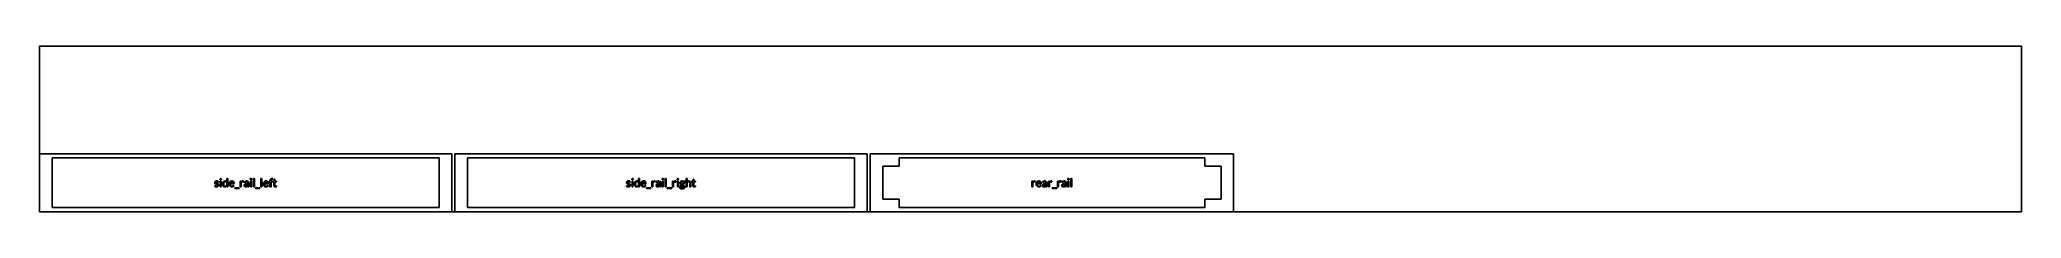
# Model space of a CAD drawing. Header units: millimetres. Extents: x 0 to 2400, y 0 to 200.
import ezdxf

# ---------------------------------------------------------------- set-up
doc = ezdxf.new("R2010")
doc.units = ezdxf.units.MM
for name, color, linetype in [('BLANK', 7, 'Continuous'), ('LABEL', 7, 'Continuous'), ('OUTLINE', 7, 'Continuous'), ('PLANK', 7, 'Continuous')]:
    doc.layers.add(name, color=color, linetype=linetype)

msp = doc.modelspace()

# ---------------------------------------------------------------- linework, layer by layer
at = {"layer": 'BLANK'}
for p, q in [((0, 70), (0, 0)), ((499, 70), (0, 70)), ((499, 0), (499, 70)), ((503, 70), (503, 0)), ((1002, 70), (503, 70)), ((1002, 0), (1002, 70)), ((1006, 70), (1006, 0)), ((1446, 70), (1006, 70)), ((1446, 0), (1446, 70)), ((0, 0), (499, 0)), ((503, 0), (1002, 0)), ((1006, 0), (1446, 0))]:
    msp.add_line(p, q, dxfattribs=at)
at = {"layer": 'LABEL'}
for p, q in [((212.2, 31.2), (211.9, 30.7)), ((216.5, 35.9), (216.8, 36.4)), ((218.7, 30), (218.7, 37.1)), ((218.7, 37.1), (219.9, 37.1)), ((219.9, 30), (218.7, 30)), ((219.9, 37.1), (219.9, 30)), ((226.6, 36.4), (226.6, 40.3)), ((226.6, 40.3), (227.8, 40.3)), ((226.6, 32), (226.6, 35.4)), ((226.7, 30.3), (226.6, 31.1)), ((227.8, 30), (227.1, 30)), ((227.8, 40.3), (227.8, 30)), ((230.6, 33.5), (235.3, 33.5)), ((234.5, 34.3), (230.7, 34.3)), ((235.5, 31), (235.2, 31.4)), ((236.2, 28), (236.2, 28.8)), ((236.2, 28.8), (241.7, 28.8)), ((241.7, 28), (236.2, 28)), ((241.7, 28.8), (241.7, 28)), ((242.7, 30), (242.7, 37.1)), ((242.7, 37.1), (243.4, 37.1)), ((243.9, 30), (242.7, 30)), ((243.8, 36.7), (243.9, 35.6)), ((243.9, 34.5), (243.9, 30)), ((247, 36.9), (246.8, 36)), ((248.3, 35.7), (248, 36.1)), ((252, 34), (252, 34.5)), ((252, 31.7), (252, 33.2)), ((252.3, 30.3), (252.1, 30.9)), ((253.3, 30), (252.7, 30)), ((253.3, 34.5), (253.3, 30)), ((255.3, 30), (255.3, 37.1)), ((255.3, 37.1), (256.5, 37.1)), ((256.5, 30), (255.3, 30)), ((256.5, 37.1), (256.5, 30)), ((258.9, 30), (258.9, 40.3)), ((258.9, 40.3), (260.1, 40.3)), ((260.1, 30), (258.9, 30)), ((260.1, 40.3), (260.1, 30)), ((261.3, 28), (261.3, 28.8)), ((261.3, 28.8), (266.8, 28.8)), ((266.8, 28), (261.3, 28)), ((266.8, 28.8), (266.8, 28)), ((267.9, 30), (267.9, 40.3)), ((267.9, 40.3), (269.2, 40.3)), ((269.2, 30), (267.9, 30)), ((269.2, 40.3), (269.2, 30)), ((276, 34.3), (272.1, 34.3)), ((272.1, 33.5), (276.8, 33.5)), ((277, 31), (276.6, 31.4)), ((277.8, 36.4), (277.8, 36.9)), ((277.8, 36.9), (278.9, 36.9)), ((278.9, 36), (278.2, 36.1)), ((278.9, 36.9), (278.9, 37.6)), ((278.9, 30), (278.9, 36)), ((280.2, 30), (278.9, 30)), ((280.2, 37.6), (280.2, 36.9)), ((280.2, 36.9), (282.2, 36.9)), ((282.2, 36), (280.2, 36)), ((280.2, 36), (280.2, 30)), ((281.8, 39.2), (281.6, 39.2)), ((282.3, 40), (282.2, 39.4)), ((282.2, 36.9), (282.2, 36)), ((282.7, 36.8), (283.8, 36.9)), ((282.7, 36.3), (282.7, 36.8)), ((283.8, 36), (282.9, 36)), ((283.8, 36.9), (284.1, 39.1)), ((283.8, 31.7), (283.8, 36)), ((284.4, 39.4), (285, 39.4)), ((285, 39.4), (285, 36.9)), ((285, 36.9), (287, 36.9)), ((287, 36), (285, 36)), ((285, 36), (285, 31.8)), ((286.9, 31.1), (287.2, 30.5)), ((287, 36.9), (287, 36)), ((710.9, 31.2), (710.6, 30.7)), ((715.3, 35.9), (715.5, 36.4)), ((717.4, 30), (717.4, 37.1)), ((717.4, 37.1), (718.6, 37.1)), ((718.6, 30), (717.4, 30)), ((718.6, 37.1), (718.6, 30)), ((725.3, 36.4), (725.3, 40.3)), ((725.3, 40.3), (726.6, 40.3)), ((725.3, 32), (725.3, 35.4)), ((725.5, 30.3), (725.4, 31.1)), ((726.6, 30), (725.8, 30)), ((726.6, 40.3), (726.6, 30)), ((733.3, 34.3), (729.4, 34.3)), ((729.4, 33.5), (734.1, 33.5)), ((734.3, 31), (733.9, 31.4)), ((734.9, 28), (734.9, 28.8)), ((734.9, 28.8), (740.4, 28.8)), ((740.4, 28), (734.9, 28)), ((740.4, 28.8), (740.4, 28)), ((741.5, 30), (741.5, 37.1)), ((741.5, 37.1), (742.2, 37.1)), ((742.7, 30), (741.5, 30)), ((742.5, 36.7), (742.6, 35.6)), ((742.7, 34.5), (742.7, 30)), ((745.8, 36.9), (745.6, 36)), ((747, 35.7), (746.8, 36.1)), ((750.8, 34), (750.8, 34.5)), ((750.8, 31.7), (750.8, 33.2)), ((751, 30.3), (750.9, 30.9)), ((752, 30), (751.5, 30)), ((752, 34.5), (752, 30)), ((754, 30), (754, 37.1)), ((754, 37.1), (755.3, 37.1)), ((755.3, 30), (754, 30)), ((755.3, 37.1), (755.3, 30)), ((757.6, 30), (757.6, 40.3)), ((757.6, 40.3), (758.8, 40.3)), ((758.8, 30), (757.6, 30)), ((758.8, 40.3), (758.8, 30)), ((760, 28), (760, 28.8)), ((760, 28.8), (765.5, 28.8)), ((765.5, 28), (760, 28)), ((765.5, 28.8), (765.5, 28)), ((766.5, 30), (766.5, 37.1)), ((766.5, 37.1), (767.2, 37.1)), ((767.8, 30), (766.5, 30)), ((767.6, 36.7), (767.7, 35.6)), ((767.8, 34.5), (767.8, 30)), ((770.8, 36.9), (770.7, 36)), ((772.3, 30), (772.3, 37.1)), ((772.3, 37.1), (773.5, 37.1)), ((773.5, 30), (772.3, 30)), ((773.5, 37.1), (773.5, 30)), ((779.7, 36.8), (781.6, 36.8)), ((781.3, 36), (780.5, 35.9)), ((781.6, 36.8), (781.6, 36.3)), ((782.9, 30), (782.9, 40.3)), ((782.9, 40.3), (784.1, 40.3)), ((784.1, 30), (782.9, 30)), ((784.1, 40.3), (784.1, 36.1)), ((784.1, 35.2), (784.1, 30)), ((787.5, 30), (787.5, 34.5)), ((788.7, 30), (787.5, 30)), ((788.7, 34.5), (788.7, 30)), ((789.9, 36.8), (791.1, 36.9)), ((789.9, 36.3), (789.9, 36.8)), ((791, 36), (790.2, 36)), ((791, 31.7), (791, 36)), ((791.1, 36.9), (791.4, 39.1)), ((791.6, 39.4), (792.3, 39.4)), ((792.3, 39.4), (792.3, 36.9)), ((792.3, 36.9), (794.3, 36.9)), ((794.3, 36), (792.3, 36)), ((792.3, 36), (792.3, 31.8)), ((794.1, 31.1), (794.5, 30.5)), ((794.3, 36.9), (794.3, 36)), ((1201.7, 30), (1201.7, 37.1)), ((1201.7, 37.1), (1202.4, 37.1)), ((1202.9, 30), (1201.7, 30)), ((1202.8, 36.7), (1202.8, 35.6)), ((1202.9, 34.5), (1202.9, 30)), ((1206, 36.9), (1205.8, 36)), ((1208, 33.5), (1212.7, 33.5)), ((1211.9, 34.3), (1208.1, 34.3)), ((1212.9, 31), (1212.6, 31.4)), ((1214.8, 35.7), (1214.6, 36.1)), ((1218.6, 34), (1218.6, 34.5)), ((1218.6, 31.7), (1218.6, 33.2)), ((1218.8, 30.3), (1218.7, 30.9)), ((1219.8, 30), (1219.2, 30)), ((1219.8, 34.5), (1219.8, 30)), ((1221.7, 30), (1221.7, 37.1)), ((1221.7, 37.1), (1222.4, 37.1)), ((1222.9, 30), (1221.7, 30)), ((1222.8, 36.7), (1222.9, 35.6)), ((1222.9, 34.5), (1222.9, 30)), ((1226, 36.9), (1225.8, 36)), ((1226.3, 28), (1226.3, 28.8)), ((1226.3, 28.8), (1231.8, 28.8)), ((1231.8, 28), (1226.3, 28)), ((1231.8, 28.8), (1231.8, 28)), ((1232.8, 30), (1232.8, 37.1)), ((1232.8, 37.1), (1233.5, 37.1)), ((1234, 30), (1232.8, 30)), ((1233.9, 36.7), (1234, 35.6)), ((1234, 34.5), (1234, 30)), ((1237.1, 36.9), (1236.9, 36)), ((1238.3, 35.7), (1238.1, 36.1)), ((1242.1, 34), (1242.1, 34.5)), ((1242.1, 31.7), (1242.1, 33.2)), ((1242.4, 30.3), (1242.2, 30.9)), ((1243.3, 30), (1242.8, 30)), ((1243.3, 34.5), (1243.3, 30)), ((1245.4, 30), (1245.4, 37.1)), ((1245.4, 37.1), (1246.6, 37.1)), ((1246.6, 30), (1245.4, 30)), ((1246.6, 37.1), (1246.6, 30)), ((1248.9, 30), (1248.9, 40.3)), ((1248.9, 40.3), (1250.2, 40.3)), ((1250.2, 30), (1248.9, 30)), ((1250.2, 40.3), (1250.2, 30))]:
    msp.add_line(p, q, dxfattribs=at)
for centre, radius, start, end in [((214, 33.1), 3.17, 228.0128, 241.7828), ((213.9, 35.1), 1.87, 151.8345, 180), ((214.1, 35.1), 2.07, 180, 193.4194), ((213.6, 35), 1.49, 193.4194, 211.9592), ((212.5, 31), 0.399, 129.6678, 140.3096), ((212.6, 30.9), 0.526, 140.3096, 148.3925), ((214, 35.1), 2, 125.3655, 151.8345), ((213.7, 35.1), 1.63, 211.9592, 232.9283), ((212.5, 31.1), 0.333, 83.7005, 129.6678), ((212.4, 30.9), 0.552, 55.008, 83.7005), ((214.2, 33.4), 3.54, 241.7828, 254.1274), ((214.2, 35.8), 2.51, 232.9283, 246.656), ((215.2, 34.8), 4.22, 235.008, 237.7322), ((214.3, 34.7), 2.48, 100.9268, 125.3655), ((217.2, 37.9), 7.93, 237.7322, 239.1843), ((214.3, 33), 2.24, 239.1843, 252.5148), ((214.1, 35.2), 0.905, 159.8713, 185.5644), ((213.9, 35.2), 0.648, 185.5644, 220.8724), ((216.2, 40.4), 7.61, 246.656, 252.0522), ((214.2, 33.5), 3.63, 254.1274, 267.1916), ((214.2, 35.2), 0.923, 124.5356, 159.8713), ((214.3, 35.6), 1.2, 220.8724, 240.51), ((214.5, 34.7), 1.52, 102.7071, 124.5356), ((214.2, 32.9), 2.15, 252.5148, 266.4157), ((215.2, 37.2), 3.07, 240.51, 248.2574), ((214.6, 33.3), 3.9, 85.2551, 100.9268), ((226.9, 73.4), 42.2, 252.0522, 253.0245), ((214.2, 34), 4.14, 267.1916, 278.6674), ((216.2, 39.6), 5.67, 248.2574, 253.4926), ((214.3, 33.5), 2.75, 266.4157, 279.5207), ((214.6, 34.3), 1.91, 91.0111, 102.7071), ((214.6, 33.6), 2.69, 82.7183, 91.0111), ((210.2, 19.4), 15.4, 71.5651, 73.4926), ((213.3, 28.7), 4.45, 68.0024, 73.0245), ((214.5, 32.2), 1.39, 279.5207, 305.1887), ((214.4, 32.8), 2.9, 278.6674, 302.6613), ((214.6, 33.9), 3.32, 67.2943, 85.2551), ((214.7, 34.3), 1.95, 72.8081, 82.7183), ((214.2, 31), 2.07, 57.2106, 68.0024), ((212, 24.6), 9.87, 67.475, 71.5651), ((214.3, 33.2), 3.15, 66.6581, 72.8081), ((214.6, 31.6), 1.24, 39.271, 57.2106), ((214.7, 31.9), 1.07, 305.1887, 336.8469), ((214.3, 33), 3.35, 62.569, 66.6581), ((215, 32), 0.706, 8.339, 39.271), ((214.8, 31.5), 2.43, 50.9645, 67.475), ((214.7, 31.9), 1.08, 336.8469, 8.339), ((213.4, 31.3), 5.19, 59.9314, 62.569), ((214.8, 34.3), 2.86, 46.5208, 67.2943), ((216.3, 36.3), 0.592, 239.9314, 262.0834), ((214.9, 32), 1.98, 302.6613, 337.2094), ((216.3, 36), 0.266, 262.0834, 309.1737), ((215.4, 32.2), 1.55, 28.618, 50.9645), ((216.3, 36), 0.273, 309.1737, 321.8485), ((216.2, 36.1), 0.364, 321.8485, 331.3895), ((215.4, 32.2), 1.51, 5.673, 28.618), ((214.7, 32.1), 2.24, 337.2094, 351.6646), ((214.6, 32.1), 2.32, 351.6646, 5.673), ((219.3, 39.3), 0.863, 154.5694, 197.7891), ((219.3, 39.3), 0.902, 197.7891, 244.5736), ((219.3, 39.3), 0.924, 113.9625, 154.5694), ((219.3, 39.3), 0.844, 63.9225, 113.9625), ((219.3, 39.3), 0.858, 244.5736, 293.4986), ((219.2, 39.3), 0.949, 293.4986, 324.9029), ((219.2, 39.3), 0.932, 18.078, 63.9225), ((219.3, 39.3), 0.843, 324.9029, 360), ((219.4, 39.3), 0.825, 8.8196, 18.078), ((219.3, 39.3), 0.866, 0, 8.8196), ((226.5, 33.6), 4.9, 161.8628, 176.0321), ((228, 33.5), 6.4, 176.0321, 183.1806), ((227.4, 33.4), 5.85, 183.1806, 190.9925), ((226.1, 33.2), 4.51, 190.9925, 202.2289), ((225, 34), 3.39, 141.4881, 161.8628), ((224.4, 32.5), 2.72, 202.2289, 220.7555), ((224.6, 34.4), 2.83, 118.9714, 141.4881), ((224.1, 32.2), 2.27, 220.7555, 243.3961), ((226.8, 33.7), 3.91, 162.4405, 173.4509), ((228.3, 33.5), 5.43, 173.4509, 180.0911), ((229.3, 33.5), 6.4, 180.0911, 185.7273), ((227.3, 33.3), 4.43, 185.7273, 193.7292), ((225.1, 34.2), 2.21, 143.0394, 162.4405), ((225.2, 32.8), 2.27, 193.7292, 209.2657), ((224.2, 32.4), 2.47, 243.3961, 264.2382), ((224.6, 34.4), 2.76, 95.9287, 118.9714), ((224.6, 32.5), 1.6, 209.2657, 227.8239), ((224.8, 34.5), 1.73, 121.9399, 143.0394), ((224.4, 32.3), 1.35, 227.8239, 249.7285), ((224.8, 34.4), 1.77, 101.3758, 121.9399), ((224.3, 33), 3.09, 264.2382, 278.3904), ((224.6, 32.7), 1.79, 249.7285, 265.5284), ((224.6, 33.6), 3.58, 85.0115, 95.9287), ((224.9, 33.8), 2.41, 86.0441, 101.3758), ((224.6, 33.4), 2.48, 265.5284, 276.9846), ((224.3, 32.4), 2.52, 278.3904, 295.6477), ((224.8, 34.9), 2.34, 68.3322, 85.0115), ((224.7, 32.8), 1.93, 276.9846, 293.1267), ((224.9, 34.1), 2.15, 68.8906, 86.0441), ((224.1, 32.9), 3.08, 295.6477, 309.9452), ((224.6, 33.1), 2.17, 293.1267, 307.5025), ((224.8, 34.9), 2.31, 53.867, 68.3322), ((225.1, 34.6), 1.64, 49.5179, 68.8906), ((224.2, 33.6), 2.87, 307.5025, 316.3586), ((224.4, 34.4), 2.91, 42.3736, 53.867), ((223.4, 33.8), 4.16, 309.9452, 320.553), ((224.6, 33.9), 2.47, 36.5911, 49.5179), ((223.5, 34.3), 3.83, 316.3586, 323.0047), ((227.2, 30.4), 0.514, 195.124, 201.9699), ((227.1, 30.3), 0.369, 201.9699, 211.4922), ((227, 30.3), 0.283, 211.4922, 245.3913), ((227.1, 30.4), 0.395, 245.3913, 270), ((234.3, 33.6), 4.91, 168.6122, 182.0253), ((234.5, 33.6), 5.16, 182.0253, 195.814), ((232.9, 33.9), 3.45, 149.6209, 168.6122), ((232.8, 33.1), 3.36, 195.814, 216.825), ((232.5, 34.1), 3.03, 124.9571, 149.6209), ((232.5, 32.9), 2.91, 216.825, 241.1435), ((236, 33.6), 5.4, 181.1935, 184.5329), ((234.8, 33.5), 4.17, 184.5329, 188.8493), ((233.9, 33.9), 3.27, 157.2761, 172.2348), ((233.9, 33.4), 3.28, 188.8493, 204.9471), ((232.6, 34.1), 3.12, 101.0035, 124.9571), ((232.7, 34.4), 1.92, 132.0485, 157.2761), ((232.7, 32.9), 1.99, 204.9471, 231.2675), ((232.7, 33.3), 3.36, 241.1435, 262.327), ((232.5, 34.6), 1.68, 103.8142, 132.0485), ((232.6, 32.8), 1.84, 231.2675, 257.401), ((232.7, 33.4), 3.77, 81.9526, 101.0035), ((232.7, 33.7), 2.54, 84.9177, 103.8142), ((232.9, 33.9), 3.01, 257.401, 273.5549), ((232.8, 34.1), 4.17, 262.327, 275.4015), ((232.8, 34.5), 1.79, 61.8566, 84.9177), ((232.9, 33.5), 2.61, 273.5549, 289.7098), ((232.8, 34.4), 2.8, 56.5092, 81.9526), ((232.7, 34.5), 4.58, 275.4015, 287.3005), ((232.9, 34.7), 1.55, 35.2724, 61.8566), ((232.4, 35), 4.19, 289.7098, 299.7976), ((232.7, 34.5), 1.8, 13.9093, 35.2724), ((233, 33.8), 3.86, 287.3005, 299.9728), ((233, 34.6), 2.55, 29.8985, 56.5092), ((231.7, 34.3), 2.78, 360, 13.9093), ((233.3, 33.4), 2.41, 299.7976, 304.4253), ((235.1, 30.8), 0.825, 110.9427, 124.4253), ((234.9, 31.2), 0.361, 78.2973, 110.9427), ((233.7, 32.5), 2.37, 299.9728, 320.4774), ((235, 31.3), 0.268, 35.2176, 78.2973), ((232.3, 34.2), 3.32, 9.2933, 29.8985), ((235.3, 34), 0.462, 270, 286.895), ((235.4, 33.7), 0.187, 286.895, 327.2648), ((230.9, 34), 4.68, 4.0838, 9.2933), ((232.5, 34.1), 3.14, 356.3218, 4.0838), ((233.8, 34), 1.85, 352.1765, 356.3218), ((235.3, 33.8), 0.304, 327.2648, 352.1765), ((243.4, 36.1), 0.971, 82.9017, 90), ((243.5, 36.7), 0.326, 61.9755, 82.9017), ((243.5, 36.8), 0.229, 19.3026, 61.9755), ((242.9, 36.6), 0.938, 8.427, 19.3026), ((247.5, 33.8), 4.06, 143.4406, 153.869), ((248, 32.8), 4.43, 155.4081, 157.816), ((247.4, 33.1), 3.74, 152.5579, 155.4081), ((247, 33.3), 3.25, 142.8406, 152.5579), ((246.4, 34.6), 2.71, 127.875, 143.4406), ((245.8, 34.2), 1.81, 125.4712, 142.8406), ((246, 35.3), 1.93, 103.8603, 127.875), ((245.6, 34.5), 1.49, 99.4881, 125.4712), ((245.8, 33.6), 2.41, 83.3107, 99.4881), ((246, 35), 2.22, 82.875, 103.8603), ((245.9, 34.8), 1.18, 72.8581, 83.3107), ((246.1, 35.4), 1.81, 71.2325, 82.875), ((247.1, 38.4), 2.64, 252.8581, 257.5418), ((246.7, 36.8), 0.949, 257.5418, 262.5472), ((246.6, 36.1), 0.303, 262.5472, 278.1301), ((246.1, 35.4), 1.81, 59.6209, 71.2325), ((246.6, 36), 0.191, 278.1301, 316.7604), ((246.6, 36.1), 0.273, 316.7604, 344.3578), ((249.2, 31.8), 1.51, 150.4761, 176.03), ((249.8, 31.7), 2.12, 176.03, 194.0695), ((249.4, 31.6), 1.74, 194.0695, 215.9252), ((249.5, 31.6), 1.83, 129.276, 150.4761), ((251, 33), 4.31, 118.8409, 133.9584), ((249.3, 31.5), 1.57, 215.9252, 245.8216), ((248.7, 35.9), 0.499, 209.7449, 222.6015), ((248.7, 35.9), 0.523, 222.6015, 234.8658), ((250.1, 30.9), 2.77, 112.2998, 129.276), ((248.6, 35.8), 0.369, 234.8658, 279.3464), ((248.6, 36.1), 0.66, 279.3464, 305.0738), ((249.6, 32.3), 2.38, 245.8216, 265.8698), ((250.7, 33.6), 3.55, 100.5392, 118.8409), ((253.2, 29.5), 7.35, 123.2486, 125.0738), ((249.7, 31.8), 0.853, 138.4975, 166.7441), ((249.8, 31.8), 0.958, 166.7441, 180.9376), ((250.3, 31.8), 1.4, 180.9376, 190.6698), ((249.9, 31.7), 0.978, 190.6698, 218.5664), ((251.3, 27.8), 6.12, 104.563, 112.2998), ((256.5, 24.5), 13.3, 122.2425, 123.2486), ((250.1, 31.5), 1.34, 120.3042, 138.4975), ((249.8, 31.7), 0.907, 218.5664, 248.5523), ((250.7, 33.7), 2.55, 109.2304, 122.2425), ((250.5, 30.7), 2.23, 108.4366, 120.3042), ((250, 32.1), 1.33, 248.5523, 267.4001), ((249.7, 33.4), 3.47, 265.8698, 276.4258), ((251.7, 26.6), 7.38, 95.8201, 104.563), ((251.4, 28.3), 4.8, 102.9074, 108.4366), ((250.6, 34), 2.16, 93.9411, 109.2304), ((250, 33.6), 2.84, 267.4001, 276.3036), ((250.8, 32.8), 4.38, 92.5577, 100.5392), ((249.7, 33), 3.1, 276.4258, 288.2427), ((251.8, 26.5), 6.64, 95.33, 102.9074), ((250.1, 33), 2.27, 276.3036, 295.5445), ((250.6, 33.2), 2.94, 87.1795, 93.9411), ((250.8, 33.8), 3.41, 82.321, 92.5577), ((249.8, 32.7), 2.81, 288.2427, 305.367), ((250.7, 34.6), 1.54, 74.3183, 87.1795), ((252.4, 19.6), 14.4, 91.3322, 95.8201), ((250.8, 35), 1.16, 50.4501, 74.3183), ((249.8, 33.6), 2.9, 295.5445, 310.677), ((250.9, 34.8), 2.42, 57.6746, 82.321), ((252.5, 18.7), 14.5, 91.8626, 95.33), ((250.8, 35), 1.18, 26.8323, 50.4501), ((247.2, 36.4), 7.31, 305.367, 311.9872), ((249.2, 34.3), 3.86, 310.677, 313.9675), ((250.4, 34.8), 1.65, 8.8665, 26.8323), ((248.8, 34.7), 4.42, 313.9675, 316.8476), ((248.7, 34.5), 3.37, 360, 8.8665), ((251.1, 35), 2.1, 29.3353, 57.6746), ((252.9, 30.4), 0.614, 190.8855, 198.3757), ((252.6, 30.3), 0.344, 198.3757, 211.7014), ((252.5, 30.3), 0.264, 211.7014, 257.3148), ((252.7, 31), 0.998, 257.3148, 270), ((250.6, 34.8), 2.58, 11.5339, 29.3353), ((249.3, 34.5), 4, 360, 11.5339), ((255.9, 39.3), 0.863, 154.5694, 197.7891), ((255.9, 39.3), 0.924, 113.9625, 154.5694), ((255.9, 39.3), 0.902, 197.7891, 244.5736), ((255.9, 39.3), 0.858, 244.5736, 293.4986), ((255.9, 39.3), 0.844, 63.9225, 113.9625), ((255.9, 39.3), 0.949, 293.4986, 324.9029), ((255.9, 39.3), 0.932, 18.078, 63.9225), ((256, 39.3), 0.843, 324.9029, 0), ((256, 39.3), 0.825, 8.8196, 18.078), ((255.9, 39.3), 0.866, 360, 8.8196), ((275.8, 33.6), 4.91, 168.6122, 182.0253), ((276, 33.6), 5.16, 182.0253, 195.814), ((274.3, 33.9), 3.45, 149.6209, 168.6122), ((274.3, 33.1), 3.36, 195.814, 216.825), ((274, 34.1), 3.03, 124.9571, 149.6209), ((273.9, 32.9), 2.91, 216.825, 241.1435), ((275.4, 33.9), 3.27, 157.2761, 172.2348), ((277.5, 33.6), 5.4, 181.1935, 184.5329), ((276.3, 33.5), 4.17, 184.5329, 188.8493), ((275.4, 33.4), 3.28, 188.8493, 204.9471), ((274, 34.1), 3.12, 101.0035, 124.9571), ((274.1, 34.4), 1.92, 132.0485, 157.2761), ((274.2, 32.9), 1.99, 204.9471, 231.2675), ((274.1, 33.3), 3.36, 241.1435, 262.327), ((274, 34.6), 1.68, 103.8142, 132.0485), ((274.1, 32.8), 1.84, 231.2675, 257.401), ((274.1, 33.4), 3.77, 81.9526, 101.0035), ((274.2, 33.7), 2.54, 84.9177, 103.8142), ((274.4, 33.9), 3.01, 257.401, 273.5549), ((274.2, 34.1), 4.17, 262.327, 275.4015), ((274.2, 34.5), 1.79, 61.8566, 84.9177), ((274.4, 33.5), 2.61, 273.5549, 289.7098), ((274.2, 34.5), 4.58, 275.4015, 287.3005), ((274.3, 34.4), 2.8, 56.5092, 81.9526), ((274.3, 34.7), 1.55, 35.2724, 61.8566), ((273.9, 35), 4.19, 289.7098, 299.7976), ((274.1, 34.5), 1.8, 13.9093, 35.2724), ((274.4, 33.8), 3.86, 287.3005, 299.9728), ((274.4, 34.6), 2.55, 29.8985, 56.5092), ((273.2, 34.3), 2.78, 360, 13.9093), ((274.7, 33.4), 2.41, 299.7976, 304.4253), ((276.6, 30.8), 0.825, 110.9427, 124.4253), ((276.4, 31.2), 0.361, 78.2973, 110.9427), ((275.2, 32.5), 2.37, 299.9728, 320.4774), ((276.4, 31.3), 0.268, 35.2176, 78.2973), ((273.8, 34.2), 3.32, 9.2933, 29.8985), ((276.8, 34), 0.462, 270, 286.895), ((276.9, 33.7), 0.187, 286.895, 327.2648), ((272.4, 34), 4.68, 4.0838, 9.2933), ((276.8, 33.8), 0.304, 327.2648, 352.1765), ((274, 34.1), 3.14, 356.3218, 4.0838), ((275.2, 34), 1.85, 352.1765, 356.3218), ((278.2, 36.4), 0.346, 180, 195.2537), ((278.1, 36.4), 0.228, 195.2537, 218.1818), ((278.1, 36.4), 0.324, 218.1818, 246.651), ((278.4, 37), 0.945, 246.651, 256.6075), ((282.5, 37.6), 3.54, 164.3564, 180), ((281.2, 38), 2.15, 138.8864, 164.3564), ((281.1, 38.1), 2.04, 106.9364, 138.8864), ((281.5, 38), 1.26, 142.6202, 165.2635), ((282.7, 37.6), 2.55, 165.2635, 176.5282), ((283.5, 37.6), 3.32, 176.5282, 178.407), ((284.1, 37.6), 3.92, 178.407, 180), ((281.4, 37), 3.1, 85.6347, 106.9364), ((281.3, 38.1), 1.04, 108.5015, 142.6202), ((281.6, 37.2), 1.97, 90, 108.5015), ((281.4, 37.4), 2.77, 78.806, 85.6347), ((281.8, 42.1), 2.87, 270, 273.1556), ((281.5, 37.7), 2.42, 70.9744, 78.806), ((281.9, 40), 0.831, 273.1556, 284.0362), ((282.1, 39.4), 0.141, 284.0362, 327.9829), ((282, 39.4), 0.219, 327.9829, 357.1376), ((283, 36.3), 0.37, 183.9203, 188.9938), ((283.1, 36.3), 0.478, 180, 183.9203), ((282.9, 36.3), 0.234, 188.9938, 233.0618), ((282.9, 36.3), 0.283, 233.0618, 270), ((286.8, 31.7), 3.04, 180, 189.0932), ((285.6, 31.5), 1.8, 189.0932, 204.3379), ((285.3, 31.4), 1.43, 204.3379, 227.2979), ((284.4, 39.1), 0.263, 128.5131, 172.4054), ((284.4, 39.1), 0.304, 90, 128.5131), ((285.3, 31.4), 1.45, 227.2979, 250.0418), ((285.4, 31.8), 1.9, 250.0418, 265.0014), ((286.4, 31.8), 1.36, 180, 196.8201), ((285.7, 31.6), 0.659, 196.8201, 230.7928), ((285.8, 31.6), 0.733, 230.7928, 262.1199), ((285.5, 32.7), 2.81, 265.0014, 275.1469), ((285.8, 32), 1.06, 262.1199, 284.1115), ((285.5, 32.6), 2.71, 275.1469, 292.4042), ((285.8, 32), 1.1, 284.1115, 298.8084), ((285.2, 33.1), 2.41, 298.8084, 305.5377), ((285.7, 32.2), 2.26, 292.4042, 313.0694), ((286.7, 31), 0.272, 100.0952, 125.5377), ((286.7, 31.1), 0.151, 55.7843, 100.0952), ((286.6, 31), 0.236, 41.014, 55.7843), ((286.5, 30.9), 0.431, 32.9052, 41.014), ((712.7, 33.1), 3.17, 228.0128, 241.7828), ((712.7, 35.1), 1.87, 151.8345, 180), ((712.9, 35.1), 2.07, 180, 193.4194), ((712.3, 35), 1.49, 193.4194, 211.9592), ((711.4, 30.9), 0.526, 140.3096, 148.3925), ((712.8, 35.1), 2, 125.3655, 151.8345), ((711.2, 31.1), 0.333, 83.7005, 129.6678), ((711.3, 31), 0.399, 129.6678, 140.3096), ((712.4, 35.1), 1.63, 211.9592, 232.9283), ((712.9, 33.4), 3.54, 241.7828, 254.1274), ((711.2, 30.9), 0.552, 55.008, 83.7005), ((713, 35.8), 2.51, 232.9283, 246.656), ((713.9, 34.8), 4.22, 235.008, 237.7322), ((713.1, 34.7), 2.48, 100.9268, 125.3655), ((715.9, 37.9), 7.93, 237.7322, 239.1843), ((713, 33), 2.24, 239.1843, 252.5148), ((712.9, 35.2), 0.923, 124.5356, 159.8713), ((712.9, 35.2), 0.905, 159.8713, 185.5644), ((712.6, 35.2), 0.648, 185.5644, 220.8724), ((715, 40.4), 7.61, 246.656, 252.0522), ((712.9, 33.5), 3.63, 254.1274, 267.1916), ((713.1, 35.6), 1.2, 220.8724, 240.51), ((713, 32.9), 2.15, 252.5148, 266.4157), ((713.3, 34.7), 1.52, 102.7071, 124.5356), ((714, 37.2), 3.07, 240.51, 248.2574), ((713.3, 33.3), 3.9, 85.2551, 100.9268), ((725.7, 73.4), 42.2, 252.0522, 253.0245), ((714.9, 39.6), 5.67, 248.2574, 253.4926), ((713, 33.5), 2.75, 266.4157, 279.5207), ((713, 34), 4.14, 267.1916, 278.6674), ((713.3, 34.3), 1.91, 91.0111, 102.7071), ((713.3, 33.6), 2.69, 82.7183, 91.0111), ((708.9, 19.4), 15.4, 71.5651, 73.4926), ((712, 28.7), 4.45, 68.0024, 73.0245), ((713.2, 32.2), 1.39, 279.5207, 305.1887), ((713.2, 32.8), 2.9, 278.6674, 302.6613), ((713.4, 33.9), 3.32, 67.2943, 85.2551), ((713.4, 34.3), 1.95, 72.8081, 82.7183), ((712.9, 31), 2.07, 57.2106, 68.0024), ((710.7, 24.6), 9.87, 67.475, 71.5651), ((713.1, 33.2), 3.15, 66.6581, 72.8081), ((713.4, 31.6), 1.24, 39.271, 57.2106), ((713.4, 31.9), 1.07, 305.1887, 336.8469), ((713, 33), 3.35, 62.569, 66.6581), ((713.8, 32), 0.706, 8.339, 39.271), ((713.4, 31.9), 1.08, 336.8469, 8.339), ((713.6, 31.5), 2.43, 50.9645, 67.475), ((712.2, 31.3), 5.19, 59.9314, 62.569), ((713.6, 34.3), 2.86, 46.5208, 67.2943), ((713.7, 32), 1.98, 302.6613, 337.2094), ((715.1, 36.3), 0.592, 239.9314, 262.0834), ((715, 36), 0.266, 262.0834, 309.1737), ((714.1, 32.2), 1.55, 28.618, 50.9645), ((715, 36), 0.273, 309.1737, 321.8485), ((714.9, 36.1), 0.364, 321.8485, 331.3895), ((714.1, 32.2), 1.51, 5.673, 28.618), ((713.4, 32.1), 2.24, 337.2094, 351.6646), ((713.3, 32.1), 2.32, 351.6646, 5.673), ((718.1, 39.3), 0.924, 113.9625, 154.5694), ((718, 39.3), 0.863, 154.5694, 197.7891), ((718.1, 39.3), 0.902, 197.7891, 244.5736), ((718, 39.3), 0.844, 63.9225, 113.9625), ((718, 39.3), 0.858, 244.5736, 293.4986), ((718, 39.3), 0.932, 18.078, 63.9225), ((718, 39.3), 0.949, 293.4986, 324.9029), ((718.1, 39.3), 0.843, 324.9029, 360), ((718.1, 39.3), 0.825, 8.8196, 18.078), ((718.1, 39.3), 0.866, 0, 8.8196), ((725.2, 33.6), 4.9, 161.8628, 176.0321), ((726.7, 33.5), 6.4, 176.0321, 183.1806), ((726.2, 33.4), 5.85, 183.1806, 190.9925), ((724.9, 33.2), 4.51, 190.9925, 202.2289), ((723.8, 34), 3.39, 141.4881, 161.8628), ((723.2, 32.5), 2.72, 202.2289, 220.7555), ((723.3, 34.4), 2.83, 118.9714, 141.4881), ((722.9, 32.2), 2.27, 220.7555, 243.3961), ((725.5, 33.7), 3.91, 162.4405, 173.4509), ((727, 33.5), 5.43, 173.4509, 180.0911), ((728, 33.5), 6.4, 180.0911, 185.7273), ((726, 33.3), 4.43, 185.7273, 193.7292), ((723.9, 32.8), 2.27, 193.7292, 209.2657), ((723.9, 34.2), 2.21, 143.0394, 162.4405), ((722.9, 32.4), 2.47, 243.3961, 264.2382), ((723.3, 34.4), 2.76, 95.9287, 118.9714), ((723.4, 32.5), 1.6, 209.2657, 227.8239), ((723.5, 34.5), 1.73, 121.9399, 143.0394), ((723.2, 32.3), 1.35, 227.8239, 249.7285), ((723.5, 34.4), 1.77, 101.3758, 121.9399), ((723.3, 32.7), 1.79, 249.7285, 265.5284), ((723, 33), 3.09, 264.2382, 278.3904), ((723.4, 33.6), 3.58, 85.0115, 95.9287), ((723.7, 33.8), 2.41, 86.0441, 101.3758), ((723.4, 33.4), 2.48, 265.5284, 276.9846), ((723.1, 32.4), 2.52, 278.3904, 295.6477), ((723.5, 34.9), 2.34, 68.3322, 85.0115), ((723.5, 32.8), 1.93, 276.9846, 293.1267), ((723.7, 34.1), 2.15, 68.8906, 86.0441), ((723.4, 33.1), 2.17, 293.1267, 307.5025), ((722.9, 32.9), 3.08, 295.6477, 309.9452), ((723.5, 34.9), 2.31, 53.867, 68.3322), ((723.9, 34.6), 1.64, 49.5179, 68.8906), ((722.9, 33.6), 2.87, 307.5025, 316.3586), ((722.2, 33.8), 4.16, 309.9452, 320.553), ((723.2, 34.4), 2.91, 42.3736, 53.867), ((723.3, 33.9), 2.47, 36.5911, 49.5179), ((722.3, 34.3), 3.83, 316.3586, 323.0047), ((726, 30.4), 0.514, 195.124, 201.9699), ((725.8, 30.3), 0.369, 201.9699, 211.4922), ((725.8, 30.3), 0.283, 211.4922, 245.3913), ((725.8, 30.4), 0.395, 245.3913, 270), ((733, 33.6), 4.91, 168.6122, 182.0253), ((733.3, 33.6), 5.16, 182.0253, 195.814), ((731.6, 33.9), 3.45, 149.6209, 168.6122), ((731.6, 33.1), 3.36, 195.814, 216.825), ((731.3, 34.1), 3.03, 124.9571, 149.6209), ((731.2, 32.9), 2.91, 216.825, 241.1435), ((732.6, 33.9), 3.27, 157.2761, 172.2348), ((734.8, 33.6), 5.4, 181.1935, 184.5329), ((733.5, 33.5), 4.17, 184.5329, 188.8493), ((732.7, 33.4), 3.28, 188.8493, 204.9471), ((731.3, 34.1), 3.12, 101.0035, 124.9571), ((731.4, 34.4), 1.92, 132.0485, 157.2761), ((731.5, 32.9), 1.99, 204.9471, 231.2675), ((731.4, 33.3), 3.36, 241.1435, 262.327), ((731.2, 34.6), 1.68, 103.8142, 132.0485), ((731.4, 32.8), 1.84, 231.2675, 257.401), ((731.4, 33.4), 3.77, 81.9526, 101.0035), ((731.4, 33.7), 2.54, 84.9177, 103.8142), ((731.7, 33.9), 3.01, 257.401, 273.5549), ((731.5, 34.1), 4.17, 262.327, 275.4015), ((731.5, 34.5), 1.79, 61.8566, 84.9177), ((731.7, 33.5), 2.61, 273.5549, 289.7098), ((731.5, 34.5), 4.58, 275.4015, 287.3005), ((731.6, 34.4), 2.8, 56.5092, 81.9526), ((731.6, 34.7), 1.55, 35.2724, 61.8566), ((731.1, 35), 4.19, 289.7098, 299.7976), ((731.4, 34.5), 1.8, 13.9093, 35.2724), ((731.7, 33.8), 3.86, 287.3005, 299.9728), ((731.7, 34.6), 2.55, 29.8985, 56.5092), ((730.5, 34.3), 2.78, 0, 13.9093), ((732, 33.4), 2.41, 299.7976, 304.4253), ((733.9, 30.8), 0.825, 110.9427, 124.4253), ((733.7, 31.2), 0.361, 78.2973, 110.9427), ((732.5, 32.5), 2.37, 299.9728, 320.4774), ((733.7, 31.3), 0.268, 35.2176, 78.2973), ((731, 34.2), 3.32, 9.2933, 29.8985), ((734.1, 34), 0.462, 270, 286.895), ((734.2, 33.7), 0.187, 286.895, 327.2648), ((729.7, 34), 4.68, 4.0838, 9.2933), ((734.1, 33.8), 0.304, 327.2648, 352.1765), ((731.2, 34.1), 3.14, 356.3218, 4.0838), ((732.5, 34), 1.85, 352.1765, 356.3218), ((742.2, 36.1), 0.971, 82.9017, 90), ((742.2, 36.7), 0.326, 61.9755, 82.9017), ((742.3, 36.8), 0.229, 19.3026, 61.9755), ((741.6, 36.6), 0.938, 8.427, 19.3026), ((746.3, 33.8), 4.06, 143.4406, 153.869), ((746.8, 32.8), 4.43, 155.4081, 157.816), ((746.2, 33.1), 3.74, 152.5579, 155.4081), ((745.7, 33.3), 3.25, 142.8406, 152.5579), ((745.2, 34.6), 2.71, 127.875, 143.4406), ((744.6, 34.2), 1.81, 125.4712, 142.8406), ((744.7, 35.3), 1.93, 103.8603, 127.875), ((744.4, 34.5), 1.49, 99.4881, 125.4712), ((744.6, 33.6), 2.41, 83.3107, 99.4881), ((744.8, 35), 2.22, 82.875, 103.8603), ((744.7, 34.8), 1.18, 72.8581, 83.3107), ((745.8, 38.4), 2.64, 252.8581, 257.5418), ((744.8, 35.4), 1.81, 71.2325, 82.875), ((745.5, 36.8), 0.949, 257.5418, 262.5472), ((745.4, 36.1), 0.303, 262.5472, 278.1301), ((744.8, 35.4), 1.81, 59.6209, 71.2325), ((745.4, 36), 0.191, 278.1301, 316.7604), ((745.3, 36.1), 0.273, 316.7604, 344.3578), ((747.9, 31.8), 1.51, 150.4761, 176.03), ((748.6, 31.7), 2.12, 176.03, 194.0695), ((748.2, 31.6), 1.74, 194.0695, 215.9252), ((748.2, 31.6), 1.83, 129.276, 150.4761), ((749.8, 33), 4.31, 118.8409, 133.9584), ((748.1, 31.5), 1.57, 215.9252, 245.8216), ((747.4, 35.9), 0.499, 209.7449, 222.6015), ((747.5, 35.9), 0.523, 222.6015, 234.8658), ((748.8, 30.9), 2.77, 112.2998, 129.276), ((747.4, 35.8), 0.369, 234.8658, 279.3464), ((747.3, 36.1), 0.66, 279.3464, 305.0738), ((748.4, 32.3), 2.38, 245.8216, 265.8698), ((748.6, 31.8), 0.958, 166.7441, 180.9376), ((749, 31.8), 1.4, 180.9376, 190.6698), ((749.4, 33.6), 3.55, 100.5392, 118.8409), ((751.9, 29.5), 7.35, 123.2486, 125.0738), ((748.5, 31.8), 0.853, 138.4975, 166.7441), ((748.6, 31.7), 0.978, 190.6698, 218.5664), ((750.1, 27.8), 6.12, 104.563, 112.2998), ((748.8, 31.5), 1.34, 120.3042, 138.4975), ((748.6, 31.7), 0.907, 218.5664, 248.5523), ((755.2, 24.5), 13.3, 122.2425, 123.2486), ((749.4, 33.7), 2.55, 109.2304, 122.2425), ((749.3, 30.7), 2.23, 108.4366, 120.3042), ((748.7, 32.1), 1.33, 248.5523, 267.4001), ((748.5, 33.4), 3.47, 265.8698, 276.4258), ((750.4, 26.6), 7.38, 95.8201, 104.563), ((749.3, 34), 2.16, 93.9411, 109.2304), ((750.1, 28.3), 4.8, 102.9074, 108.4366), ((748.8, 33.6), 2.84, 267.4001, 276.3036), ((749.6, 32.8), 4.38, 92.5577, 100.5392), ((748.5, 33), 3.1, 276.4258, 288.2427), ((750.5, 26.5), 6.64, 95.33, 102.9074), ((748.8, 33), 2.27, 276.3036, 295.5445), ((749.4, 33.2), 2.94, 87.1795, 93.9411), ((749.5, 33.8), 3.41, 82.321, 92.5577), ((749.4, 34.6), 1.54, 74.3183, 87.1795), ((748.6, 32.7), 2.81, 288.2427, 305.367), ((751.1, 19.6), 14.4, 91.3322, 95.8201), ((748.6, 33.6), 2.9, 295.5445, 310.677), ((749.5, 35), 1.16, 50.4501, 74.3183), ((751.3, 18.7), 14.5, 91.8626, 95.33), ((749.6, 34.8), 2.42, 57.6746, 82.321), ((746, 36.4), 7.31, 305.367, 311.9872), ((749.5, 35), 1.18, 26.8323, 50.4501), ((747.9, 34.3), 3.86, 310.677, 313.9675), ((749.1, 34.8), 1.65, 8.8665, 26.8323), ((747.6, 34.7), 4.42, 313.9675, 316.8476), ((747.4, 34.5), 3.37, 360, 8.8665), ((749.8, 35), 2.1, 29.3353, 57.6746), ((751.6, 30.4), 0.614, 190.8855, 198.3757), ((751.4, 30.3), 0.344, 198.3757, 211.7014), ((751.3, 30.3), 0.264, 211.7014, 257.3148), ((751.5, 31), 0.998, 257.3148, 270), ((749.4, 34.8), 2.58, 11.5339, 29.3353), ((748, 34.5), 4, 360, 11.5339), ((754.6, 39.3), 0.863, 154.5694, 197.7891), ((754.7, 39.3), 0.902, 197.7891, 244.5736), ((754.7, 39.3), 0.924, 113.9625, 154.5694), ((754.7, 39.3), 0.844, 63.9225, 113.9625), ((754.7, 39.3), 0.858, 244.5736, 293.4986), ((754.6, 39.3), 0.932, 18.078, 63.9225), ((754.6, 39.3), 0.949, 293.4986, 324.9029), ((754.7, 39.3), 0.843, 324.9029, 0), ((754.7, 39.3), 0.825, 8.8196, 18.078), ((754.7, 39.3), 0.866, 360, 8.8196), ((767.2, 36.1), 0.971, 82.9017, 90), ((767.3, 36.7), 0.326, 61.9755, 82.9017), ((767.4, 36.8), 0.229, 19.3026, 61.9755), ((766.7, 36.6), 0.938, 8.427, 19.3026), ((771.4, 33.8), 4.06, 143.4406, 153.869), ((771.3, 33.1), 3.74, 152.5579, 155.4081), ((771.9, 32.8), 4.43, 155.4081, 157.816), ((770.8, 33.3), 3.25, 142.8406, 152.5579), ((770.3, 34.6), 2.71, 127.875, 143.4406), ((769.7, 34.2), 1.81, 125.4712, 142.8406), ((769.8, 35.3), 1.93, 103.8603, 127.875), ((769.5, 34.5), 1.49, 99.4881, 125.4712), ((769.6, 33.6), 2.41, 83.3107, 99.4881), ((769.9, 35), 2.22, 82.875, 103.8603), ((769.8, 34.8), 1.18, 72.8581, 83.3107), ((769.9, 35.4), 1.81, 71.2325, 82.875), ((770.9, 38.4), 2.64, 252.8581, 257.5418), ((770.5, 36.8), 0.949, 257.5418, 262.5472), ((770.5, 36.1), 0.303, 262.5472, 278.1301), ((769.9, 35.4), 1.81, 59.6209, 71.2325), ((770.5, 36), 0.191, 278.1301, 316.7604), ((770.4, 36.1), 0.273, 316.7604, 344.3578), ((772.9, 39.3), 0.863, 154.5694, 197.7891), ((773, 39.3), 0.924, 113.9625, 154.5694), ((772.9, 39.3), 0.902, 197.7891, 244.5736), ((772.9, 39.3), 0.844, 63.9225, 113.9625), ((772.9, 39.3), 0.858, 244.5736, 293.4986), ((772.9, 39.3), 0.932, 18.078, 63.9225), ((772.9, 39.3), 0.949, 293.4986, 324.9029), ((773, 39.3), 0.843, 324.9029, 360), ((773, 39.3), 0.825, 8.8196, 18.078), ((773, 39.3), 0.866, 360, 8.8196), ((776.3, 29.4), 1.27, 137.8624, 165.9612), ((776.5, 29.3), 1.41, 165.9612, 191.3636), ((776.5, 29.3), 1.45, 191.3636, 223.9535), ((777.8, 34.9), 2.4, 164.0383, 190.7198), ((776.8, 29), 1.86, 121.0989, 137.8624), ((777.5, 35), 2.05, 132.8818, 164.0383), ((777.4, 34.8), 2, 190.7198, 217.3426), ((777.2, 30), 2.35, 223.9535, 244.469), ((776.9, 31.8), 1.25, 174.8922, 190.2456), ((776.7, 31.8), 1.05, 146.9243, 174.8922), ((776.5, 31.7), 0.892, 190.2456, 211.569), ((777.7, 35), 2.28, 217.3426, 240.7512), ((777.4, 31.3), 1.89, 131.1859, 146.9243), ((776.6, 31.7), 0.968, 211.569, 231.852), ((777.3, 28), 2.95, 110.4804, 121.0989), ((776.9, 32.2), 1.5, 231.852, 245.0561), ((777.7, 34.8), 2.36, 108.3139, 132.8818), ((777.6, 30.9), 3.43, 244.469, 255.5976), ((777.2, 31.5), 1.65, 123.0346, 131.1859), ((777.1, 29.5), 0.949, 137.6898, 180.7508), ((777, 29.5), 0.89, 180.7508, 226.3705), ((777.5, 31.1), 2.08, 116.5651, 123.0346), ((777.7, 29), 1.73, 124.5179, 137.6898), ((777.3, 29.7), 1.22, 226.3705, 244.2161), ((777.9, 35), 1.26, 134.2293, 166.69), ((778.4, 34.9), 1.78, 166.69, 189.9684), ((778, 34.8), 1.39, 189.9684, 212.745), ((777.2, 32.1), 0.466, 159.8637, 197.4071), ((777.2, 32.1), 0.434, 197.4071, 237.4649), ((778.1, 28.3), 2.5, 115.3462, 124.5179), ((777.8, 30.8), 2.36, 244.2161, 253.525), ((777.8, 34.7), 1.22, 212.745, 238.6713), ((777.4, 32.1), 0.692, 133.677, 159.8637), ((778, 32.3), 4.81, 255.5976, 263.5467), ((778, 31.4), 1.58, 122.0054, 133.677), ((777.5, 32.7), 1.1, 237.4649, 256.8334), ((778.1, 33.6), 3.59, 92.0004, 108.3139), ((777.8, 35), 1.21, 105.3298, 134.2293), ((778.1, 36.8), 6.26, 260.7274, 264.0343), ((778, 31.5), 3.14, 253.525, 265.7135), ((777.9, 34.9), 1.46, 238.6713, 257.4812), ((778, 35.9), 3.26, 254.8989, 258.9697), ((778.1, 35.1), 3.62, 256.8334, 262.7718), ((778.1, 36.1), 3.49, 258.9697, 262.7698), ((778.2, 37.9), 7.44, 264.0343, 266.8202), ((778.2, 34), 6.52, 263.5467, 271.4974), ((778.1, 34), 2.33, 90, 105.3298), ((778.1, 35.7), 2.2, 257.4812, 270), ((778.1, 36.6), 3.92, 262.7698, 276.04), ((778.3, 37), 5.54, 262.7718, 268.0433), ((778.2, 33.8), 5.47, 265.7135, 272.7263), ((783.5, 133.6), 103.2, 266.8202, 267.0257), ((778.1, 33.3), 3.89, 78.6769, 92.0004), ((778.1, 33.7), 2.55, 79.1025, 90), ((778.1, 35.6), 2.14, 270, 288.6731), ((777.2, 3.2), 28.3, 87.0114, 88.0433), ((783.1, 126), 95.7, 267.0257, 267.2475), ((778.2, 32), 4.56, 271.4974, 282.8439), ((778.2, 32.6), 4.27, 272.7263, 280.9284), ((778.2, 35.6), 2.99, 276.04, 293.3852), ((777.9, 18.6), 11.8, 84.8094, 87.2475), ((778.3, 34.9), 1.39, 59.2645, 79.1025), ((777.8, 14.5), 17, 84.7969, 87.0114), ((778.4, 34.7), 1.24, 288.6731, 320.4091), ((778.3, 34.5), 2.65, 59.2159, 78.6769), ((778.4, 35.1), 1.17, 28.7422, 59.2645), ((778.7, 26.5), 3.91, 77.4347, 84.8094), ((778.6, 30.7), 2.34, 280.9284, 295.8423), ((778.3, 31.4), 3.94, 282.8439, 296.6698), ((778.6, 24), 7.51, 79.7778, 84.7969), ((778.4, 34.7), 1.23, 320.4091, 347.1078), ((778.5, 35), 2.36, 293.3852, 318.8852), ((778.2, 34.9), 1.49, 4.5755, 28.7422), ((779, 28.1), 2.36, 68.2019, 77.4347), ((777.8, 34.9), 1.9, 347.1078, 4.5755), ((778.9, 30), 1.57, 295.8423, 317.0518), ((779.6, 29.5), 0.832, 42.3974, 68.2019), ((779.4, 28.2), 3.2, 71.7395, 79.7778), ((779.4, 29.6), 0.928, 317.0518, 352.1847), ((778.9, 30.4), 2.77, 296.6698, 316.2529), ((779.8, 29.7), 0.533, 10.5106, 42.3974), ((778.7, 34.8), 2.05, 318.8852, 348.0362), ((779.4, 29.6), 0.943, 352.1847, 10.5106), ((779.8, 29.3), 2.02, 59.0362, 71.7395), ((778.7, 35), 2.09, 6.427, 27.613), ((778.4, 34.9), 2.41, 348.0362, 6.427), ((780.1, 29.9), 1.39, 35.8301, 59.0362), ((779.3, 30), 2.2, 316.2529, 340.7704), ((780.2, 29.9), 1.26, 10.2316, 35.8301), ((781.2, 36.8), 0.731, 282.0948, 287.3926), ((781.2, 36.5), 0.48, 287.3926, 295.4633), ((779.6, 29.8), 1.81, 340.7704, 10.2316), ((781.3, 36.3), 0.3, 295.4633, 325.874), ((781.4, 36.3), 0.265, 325.874, 0), ((787.2, 33.2), 4.28, 127.1319, 136.7098), ((787, 32.6), 3.85, 130.7652, 138.2572), ((786.5, 33.2), 3.15, 121.6253, 130.7652), ((786.5, 34.1), 3.09, 113.8855, 127.1319), ((786.1, 33.9), 2.28, 104.0851, 121.6253), ((786.3, 34.6), 2.57, 96.339, 113.8855), ((786, 34), 2.15, 85.5092, 104.0851), ((786.4, 34), 3.21, 82.2412, 96.339), ((786.1, 34.5), 1.69, 67.3594, 85.5092), ((786.3, 35.1), 1.09, 39.583, 67.3594), ((786.5, 34.9), 2.32, 61.5084, 82.2412), ((786, 34.8), 1.43, 13.1888, 39.583), ((784.6, 34.5), 2.9, 360, 13.1888), ((786.7, 35.2), 1.95, 36.967, 61.5084), ((786.3, 34.9), 2.35, 16.7009, 36.967), ((785, 34.5), 3.72, 3.8256, 16.7009), ((784.5, 34.5), 4.22, 1.8318, 3.8256), ((784.2, 34.5), 4.59, 0, 1.8318), ((790.3, 36.3), 0.37, 183.9203, 188.9938), ((790.4, 36.3), 0.478, 180, 183.9203), ((790.1, 36.3), 0.234, 188.9938, 233.0618), ((790.2, 36.3), 0.283, 233.0618, 270), ((794.1, 31.7), 3.04, 180, 189.0932), ((792.8, 31.5), 1.8, 189.0932, 204.3379), ((792.5, 31.4), 1.43, 204.3379, 227.2979), ((791.6, 39.1), 0.263, 128.5131, 172.4054), ((791.6, 39.1), 0.304, 90, 128.5131), ((792.5, 31.4), 1.45, 227.2979, 250.0418), ((792.7, 31.8), 1.9, 250.0418, 265.0014), ((793.6, 31.8), 1.36, 180, 196.8201), ((793, 31.6), 0.659, 196.8201, 230.7928), ((793, 31.6), 0.733, 230.7928, 262.1199), ((792.8, 32.7), 2.81, 265.0014, 275.1469), ((793.1, 32), 1.06, 262.1199, 284.1115), ((792.8, 32.6), 2.71, 275.1469, 292.4042), ((793, 32), 1.1, 284.1115, 298.8084), ((792.4, 33.1), 2.41, 298.8084, 305.5377), ((794, 31), 0.272, 100.0952, 125.5377), ((792.9, 32.2), 2.26, 292.4042, 313.0694), ((793.9, 31.1), 0.151, 55.7843, 100.0952), ((793.9, 31), 0.236, 41.014, 55.7843), ((793.7, 30.9), 0.431, 32.9052, 41.014), ((1202.4, 36.1), 0.971, 82.9017, 90), ((1202.5, 36.7), 0.326, 61.9755, 82.9017), ((1202.5, 36.8), 0.229, 19.3026, 61.9755), ((1201.8, 36.6), 0.938, 8.427, 19.3026), ((1206.5, 33.8), 4.06, 143.4406, 153.869), ((1207, 32.8), 4.43, 155.4081, 157.816), ((1206.4, 33.1), 3.74, 152.5579, 155.4081), ((1205.9, 33.3), 3.25, 142.8406, 152.5579), ((1205.4, 34.6), 2.71, 127.875, 143.4406), ((1204.8, 34.2), 1.81, 125.4712, 142.8406), ((1204.9, 35.3), 1.93, 103.8603, 127.875), ((1204.6, 34.5), 1.49, 99.4881, 125.4712), ((1204.8, 33.6), 2.41, 83.3107, 99.4881), ((1205, 35), 2.22, 82.875, 103.8603), ((1204.9, 34.8), 1.18, 72.8581, 83.3107), ((1206, 38.4), 2.64, 252.8581, 257.5418), ((1205, 35.4), 1.81, 71.2325, 82.875), ((1205.7, 36.8), 0.949, 257.5418, 262.5472), ((1205.6, 36.1), 0.303, 262.5472, 278.1301), ((1205, 35.4), 1.81, 59.6209, 71.2325), ((1205.6, 36), 0.191, 278.1301, 316.7604), ((1205.5, 36.1), 0.273, 316.7604, 344.3578), ((1211.7, 33.6), 4.91, 168.6122, 182.0253), ((1211.9, 33.6), 5.16, 182.0253, 195.814), ((1210.3, 33.9), 3.45, 149.6209, 168.6122), ((1210.2, 33.1), 3.36, 195.814, 216.825), ((1209.9, 34.1), 3.03, 124.9571, 149.6209), ((1209.9, 32.9), 2.91, 216.825, 241.1435), ((1213.4, 33.6), 5.4, 181.1935, 184.5329), ((1212.2, 33.5), 4.17, 184.5329, 188.8493), ((1211.3, 33.9), 3.27, 157.2761, 172.2348), ((1211.3, 33.4), 3.28, 188.8493, 204.9471), ((1209.9, 34.1), 3.12, 101.0035, 124.9571), ((1210, 34.4), 1.92, 132.0485, 157.2761), ((1210.1, 32.9), 1.99, 204.9471, 231.2675), ((1210.1, 33.3), 3.36, 241.1435, 262.327), ((1209.9, 34.6), 1.68, 103.8142, 132.0485), ((1210, 32.8), 1.84, 231.2675, 257.401), ((1210.1, 33.4), 3.77, 81.9526, 101.0035), ((1210.1, 33.7), 2.54, 84.9177, 103.8142), ((1210.3, 33.9), 3.01, 257.401, 273.5549), ((1210.2, 34.1), 4.17, 262.327, 275.4015), ((1210.2, 34.5), 1.79, 61.8566, 84.9177), ((1210.3, 33.5), 2.61, 273.5549, 289.7098), ((1210.2, 34.4), 2.8, 56.5092, 81.9526), ((1210.1, 34.5), 4.58, 275.4015, 287.3005), ((1210.3, 34.7), 1.55, 35.2724, 61.8566), ((1209.8, 35), 4.19, 289.7098, 299.7976), ((1210.1, 34.5), 1.8, 13.9093, 35.2724), ((1210.4, 33.8), 3.86, 287.3005, 299.9728), ((1210.3, 34.6), 2.55, 29.8985, 56.5092), ((1209.1, 34.3), 2.78, 360, 13.9093), ((1210.7, 33.4), 2.41, 299.7976, 304.4253), ((1212.5, 30.8), 0.825, 110.9427, 124.4253), ((1212.3, 31.2), 0.361, 78.2973, 110.9427), ((1211.1, 32.5), 2.37, 299.9728, 320.4774), ((1212.4, 31.3), 0.268, 35.2176, 78.2973), ((1209.7, 34.2), 3.32, 9.2933, 29.8985), ((1212.7, 34), 0.462, 270, 286.895), ((1212.8, 33.7), 0.187, 286.895, 327.2648), ((1208.3, 34), 4.68, 4.0838, 9.2933), ((1209.9, 34.1), 3.14, 356.3218, 4.0838), ((1211.2, 34), 1.85, 352.1765, 356.3218), ((1212.7, 33.8), 0.304, 327.2648, 352.1765), ((1215.7, 31.8), 1.51, 150.4761, 176.03), ((1216.3, 31.7), 2.12, 176.03, 194.0695), ((1216, 31.6), 1.74, 194.0695, 215.9252), ((1216, 31.6), 1.83, 129.276, 150.4761), ((1217.6, 33), 4.31, 118.8409, 133.9584), ((1215.8, 31.5), 1.57, 215.9252, 245.8216), ((1215.2, 35.9), 0.499, 209.7449, 222.6015), ((1216.6, 30.9), 2.77, 112.2998, 129.276), ((1215.2, 35.9), 0.523, 222.6015, 234.8658), ((1215.1, 35.8), 0.369, 234.8658, 279.3464), ((1215.1, 36.1), 0.66, 279.3464, 305.0738), ((1216.2, 32.3), 2.38, 245.8216, 265.8698), ((1216.3, 31.8), 0.853, 138.4975, 166.7441), ((1216.4, 31.8), 0.958, 166.7441, 180.9376), ((1216.8, 31.8), 1.4, 180.9376, 190.6698), ((1216.4, 31.7), 0.978, 190.6698, 218.5664), ((1217.2, 33.6), 3.55, 100.5392, 118.8409), ((1219.7, 29.5), 7.35, 123.2486, 125.0738), ((1217.9, 27.8), 6.12, 104.563, 112.2998), ((1216.6, 31.5), 1.34, 120.3042, 138.4975), ((1216.3, 31.7), 0.907, 218.5664, 248.5523), ((1223, 24.5), 13.3, 122.2425, 123.2486), ((1217.2, 33.7), 2.55, 109.2304, 122.2425), ((1217.1, 30.7), 2.23, 108.4366, 120.3042), ((1216.5, 32.1), 1.33, 248.5523, 267.4001), ((1216.2, 33.4), 3.47, 265.8698, 276.4258), ((1218.2, 26.6), 7.38, 95.8201, 104.563), ((1217.1, 34), 2.16, 93.9411, 109.2304), ((1217.9, 28.3), 4.8, 102.9074, 108.4366), ((1216.6, 33.6), 2.84, 267.4001, 276.3036), ((1217.3, 32.8), 4.38, 92.5577, 100.5392), ((1216.3, 33), 3.1, 276.4258, 288.2427), ((1218.3, 26.5), 6.64, 95.33, 102.9074), ((1216.6, 33), 2.27, 276.3036, 295.5445), ((1217.2, 33.2), 2.94, 87.1795, 93.9411), ((1217.3, 33.8), 3.41, 82.321, 92.5577), ((1217.2, 34.6), 1.54, 74.3183, 87.1795), ((1216.4, 32.7), 2.81, 288.2427, 305.367), ((1218.9, 19.6), 14.4, 91.3322, 95.8201), ((1217.3, 35), 1.16, 50.4501, 74.3183), ((1216.4, 33.6), 2.9, 295.5445, 310.677), ((1219, 18.7), 14.5, 91.8626, 95.33), ((1217.4, 34.8), 2.42, 57.6746, 82.321), ((1213.8, 36.4), 7.31, 305.367, 311.9872), ((1217.3, 35), 1.18, 26.8323, 50.4501), ((1215.7, 34.3), 3.86, 310.677, 313.9675), ((1216.9, 34.8), 1.65, 8.8665, 26.8323), ((1215.3, 34.7), 4.42, 313.9675, 316.8476), ((1215.2, 34.5), 3.37, 360, 8.8665), ((1217.6, 35), 2.1, 29.3353, 57.6746), ((1219.4, 30.4), 0.614, 190.8855, 198.3757), ((1219.1, 30.3), 0.344, 198.3757, 211.7014), ((1219.1, 30.3), 0.264, 211.7014, 257.3148), ((1219.2, 31), 0.998, 257.3148, 270), ((1217.2, 34.8), 2.58, 11.5339, 29.3353), ((1215.8, 34.5), 4, 360, 11.5339), ((1222.4, 36.1), 0.971, 82.9017, 90), ((1222.5, 36.7), 0.326, 61.9755, 82.9017), ((1222.5, 36.8), 0.229, 19.3026, 61.9755), ((1221.8, 36.6), 0.938, 8.427, 19.3026), ((1226.5, 33.8), 4.06, 143.4406, 153.869), ((1227, 32.8), 4.43, 155.4081, 157.816), ((1226.4, 33.1), 3.74, 152.5579, 155.4081), ((1226, 33.3), 3.25, 142.8406, 152.5579), ((1225.4, 34.6), 2.71, 127.875, 143.4406), ((1224.8, 34.2), 1.81, 125.4712, 142.8406), ((1224.9, 35.3), 1.93, 103.8603, 127.875), ((1224.6, 34.5), 1.49, 99.4881, 125.4712), ((1224.8, 33.6), 2.41, 83.3107, 99.4881), ((1225, 35), 2.22, 82.875, 103.8603), ((1224.9, 34.8), 1.18, 72.8581, 83.3107), ((1225.1, 35.4), 1.81, 71.2325, 82.875), ((1226, 38.4), 2.64, 252.8581, 257.5418), ((1225.7, 36.8), 0.949, 257.5418, 262.5472), ((1225.1, 35.4), 1.81, 59.6209, 71.2325), ((1225.6, 36), 0.191, 278.1301, 316.7604), ((1225.6, 36.1), 0.303, 262.5472, 278.1301), ((1225.5, 36.1), 0.273, 316.7604, 344.3578), ((1233.5, 36.1), 0.971, 82.9017, 90), ((1233.6, 36.7), 0.326, 61.9755, 82.9017), ((1233.6, 36.8), 0.229, 19.3026, 61.9755), ((1233, 36.6), 0.938, 8.427, 19.3026), ((1237.6, 33.8), 4.06, 143.4406, 153.869), ((1238.1, 32.8), 4.43, 155.4081, 157.816), ((1237.5, 33.1), 3.74, 152.5579, 155.4081), ((1237.1, 33.3), 3.25, 142.8406, 152.5579), ((1236.5, 34.6), 2.71, 127.875, 143.4406), ((1235.9, 34.2), 1.81, 125.4712, 142.8406), ((1236.1, 35.3), 1.93, 103.8603, 127.875), ((1235.7, 34.5), 1.49, 99.4881, 125.4712), ((1235.9, 33.6), 2.41, 83.3107, 99.4881), ((1236.1, 35), 2.22, 82.875, 103.8603), ((1236, 34.8), 1.18, 72.8581, 83.3107), ((1236.2, 35.4), 1.81, 71.2325, 82.875), ((1237.2, 38.4), 2.64, 252.8581, 257.5418), ((1236.8, 36.8), 0.949, 257.5418, 262.5472), ((1236.7, 36.1), 0.303, 262.5472, 278.1301), ((1236.2, 35.4), 1.81, 59.6209, 71.2325), ((1236.7, 36), 0.191, 278.1301, 316.7604), ((1236.7, 36.1), 0.273, 316.7604, 344.3578), ((1239.3, 31.8), 1.51, 150.4761, 176.03), ((1239.9, 31.7), 2.12, 176.03, 194.0695), ((1239.5, 31.6), 1.74, 194.0695, 215.9252), ((1239.6, 31.6), 1.83, 129.276, 150.4761), ((1241.1, 33), 4.31, 118.8409, 133.9584), ((1239.4, 31.5), 1.57, 215.9252, 245.8216), ((1238.8, 35.9), 0.499, 209.7449, 222.6015), ((1238.8, 35.9), 0.523, 222.6015, 234.8658), ((1240.2, 30.9), 2.77, 112.2998, 129.276), ((1238.7, 35.8), 0.369, 234.8658, 279.3464), ((1239.7, 32.3), 2.38, 245.8216, 265.8698), ((1238.7, 36.1), 0.66, 279.3464, 305.0738), ((1240.7, 33.6), 3.55, 100.5392, 118.8409), ((1243.3, 29.5), 7.35, 123.2486, 125.0738), ((1239.8, 31.8), 0.853, 138.4975, 166.7441), ((1239.9, 31.8), 0.958, 166.7441, 180.9376), ((1240.4, 31.8), 1.4, 180.9376, 190.6698), ((1240, 31.7), 0.978, 190.6698, 218.5664), ((1241.4, 27.8), 6.12, 104.563, 112.2998), ((1246.5, 24.5), 13.3, 122.2425, 123.2486), ((1240.2, 31.5), 1.34, 120.3042, 138.4975), ((1239.9, 31.7), 0.907, 218.5664, 248.5523), ((1240.8, 33.7), 2.55, 109.2304, 122.2425), ((1240.6, 30.7), 2.23, 108.4366, 120.3042), ((1240.1, 32.1), 1.33, 248.5523, 267.4001), ((1239.8, 33.4), 3.47, 265.8698, 276.4258), ((1240.7, 34), 2.16, 93.9411, 109.2304), ((1241.7, 26.6), 7.38, 95.8201, 104.563), ((1241.5, 28.3), 4.8, 102.9074, 108.4366), ((1240.1, 33.6), 2.84, 267.4001, 276.3036), ((1240.9, 32.8), 4.38, 92.5577, 100.5392), ((1239.8, 33), 3.1, 276.4258, 288.2427), ((1241.9, 26.5), 6.64, 95.33, 102.9074), ((1240.2, 33), 2.27, 276.3036, 295.5445), ((1240.7, 33.2), 2.94, 87.1795, 93.9411), ((1240.9, 33.8), 3.41, 82.321, 92.5577), ((1239.9, 32.7), 2.81, 288.2427, 305.367), ((1240.8, 34.6), 1.54, 74.3183, 87.1795), ((1242.5, 19.6), 14.4, 91.3322, 95.8201), ((1240.9, 35), 1.16, 50.4501, 74.3183), ((1242.6, 18.7), 14.5, 91.8626, 95.33), ((1239.9, 33.6), 2.9, 295.5445, 310.677), ((1241, 34.8), 2.42, 57.6746, 82.321), ((1240.9, 35), 1.18, 26.8323, 50.4501), ((1237.3, 36.4), 7.31, 305.367, 311.9872), ((1239.3, 34.3), 3.86, 310.677, 313.9675), ((1240.5, 34.8), 1.65, 8.8665, 26.8323), ((1238.9, 34.7), 4.42, 313.9675, 316.8476), ((1238.8, 34.5), 3.37, 360, 8.8665), ((1241.2, 35), 2.1, 29.3353, 57.6746), ((1243, 30.4), 0.614, 190.8855, 198.3757), ((1242.7, 30.3), 0.344, 198.3757, 211.7014), ((1242.6, 30.3), 0.264, 211.7014, 257.3148), ((1242.8, 31), 0.998, 257.3148, 270), ((1240.7, 34.8), 2.58, 11.5339, 29.3353), ((1239.3, 34.5), 4, 0, 11.5339), ((1246, 39.3), 0.863, 154.5694, 197.7891), ((1246, 39.3), 0.924, 113.9625, 154.5694), ((1246, 39.3), 0.902, 197.7891, 244.5736), ((1246, 39.3), 0.858, 244.5736, 293.4986), ((1246, 39.3), 0.844, 63.9225, 113.9625), ((1246, 39.3), 0.949, 293.4986, 324.9029), ((1246, 39.3), 0.932, 18.078, 63.9225), ((1246, 39.3), 0.843, 324.9029, 0), ((1246.1, 39.3), 0.825, 8.8196, 18.078), ((1246, 39.3), 0.866, 360, 8.8196)]:
    msp.add_arc(centre, radius, start, end, dxfattribs=at)
at = {"layer": 'OUTLINE'}
for p, q in [((15, 5), (15, 65)), ((15, 65), (484, 65)), ((484, 65), (484, 5)), ((518, 5), (518, 65)), ((518, 65), (987, 65)), ((987, 65), (987, 5)), ((1021, 15), (1021, 55)), ((1021, 55), (1041, 55)), ((1041, 55), (1041, 65)), ((1041, 65), (1411, 65)), ((1411, 65), (1411, 55)), ((1411, 55), (1431, 55)), ((1431, 55), (1431, 15)), ((484, 5), (15, 5)), ((987, 5), (518, 5)), ((1041, 15), (1021, 15)), ((1041, 5), (1041, 15)), ((1411, 5), (1041, 5)), ((1431, 15), (1411, 15)), ((1411, 15), (1411, 5))]:
    msp.add_line(p, q, dxfattribs=at)
at = {"layer": 'PLANK'}
for p, q in [((0, 200), (0, 0)), ((2400, 200), (0, 200)), ((2400, 0), (2400, 200)), ((0, 0), (2400, 0))]:
    msp.add_line(p, q, dxfattribs=at)

doc.saveas('drawing.dxf')
